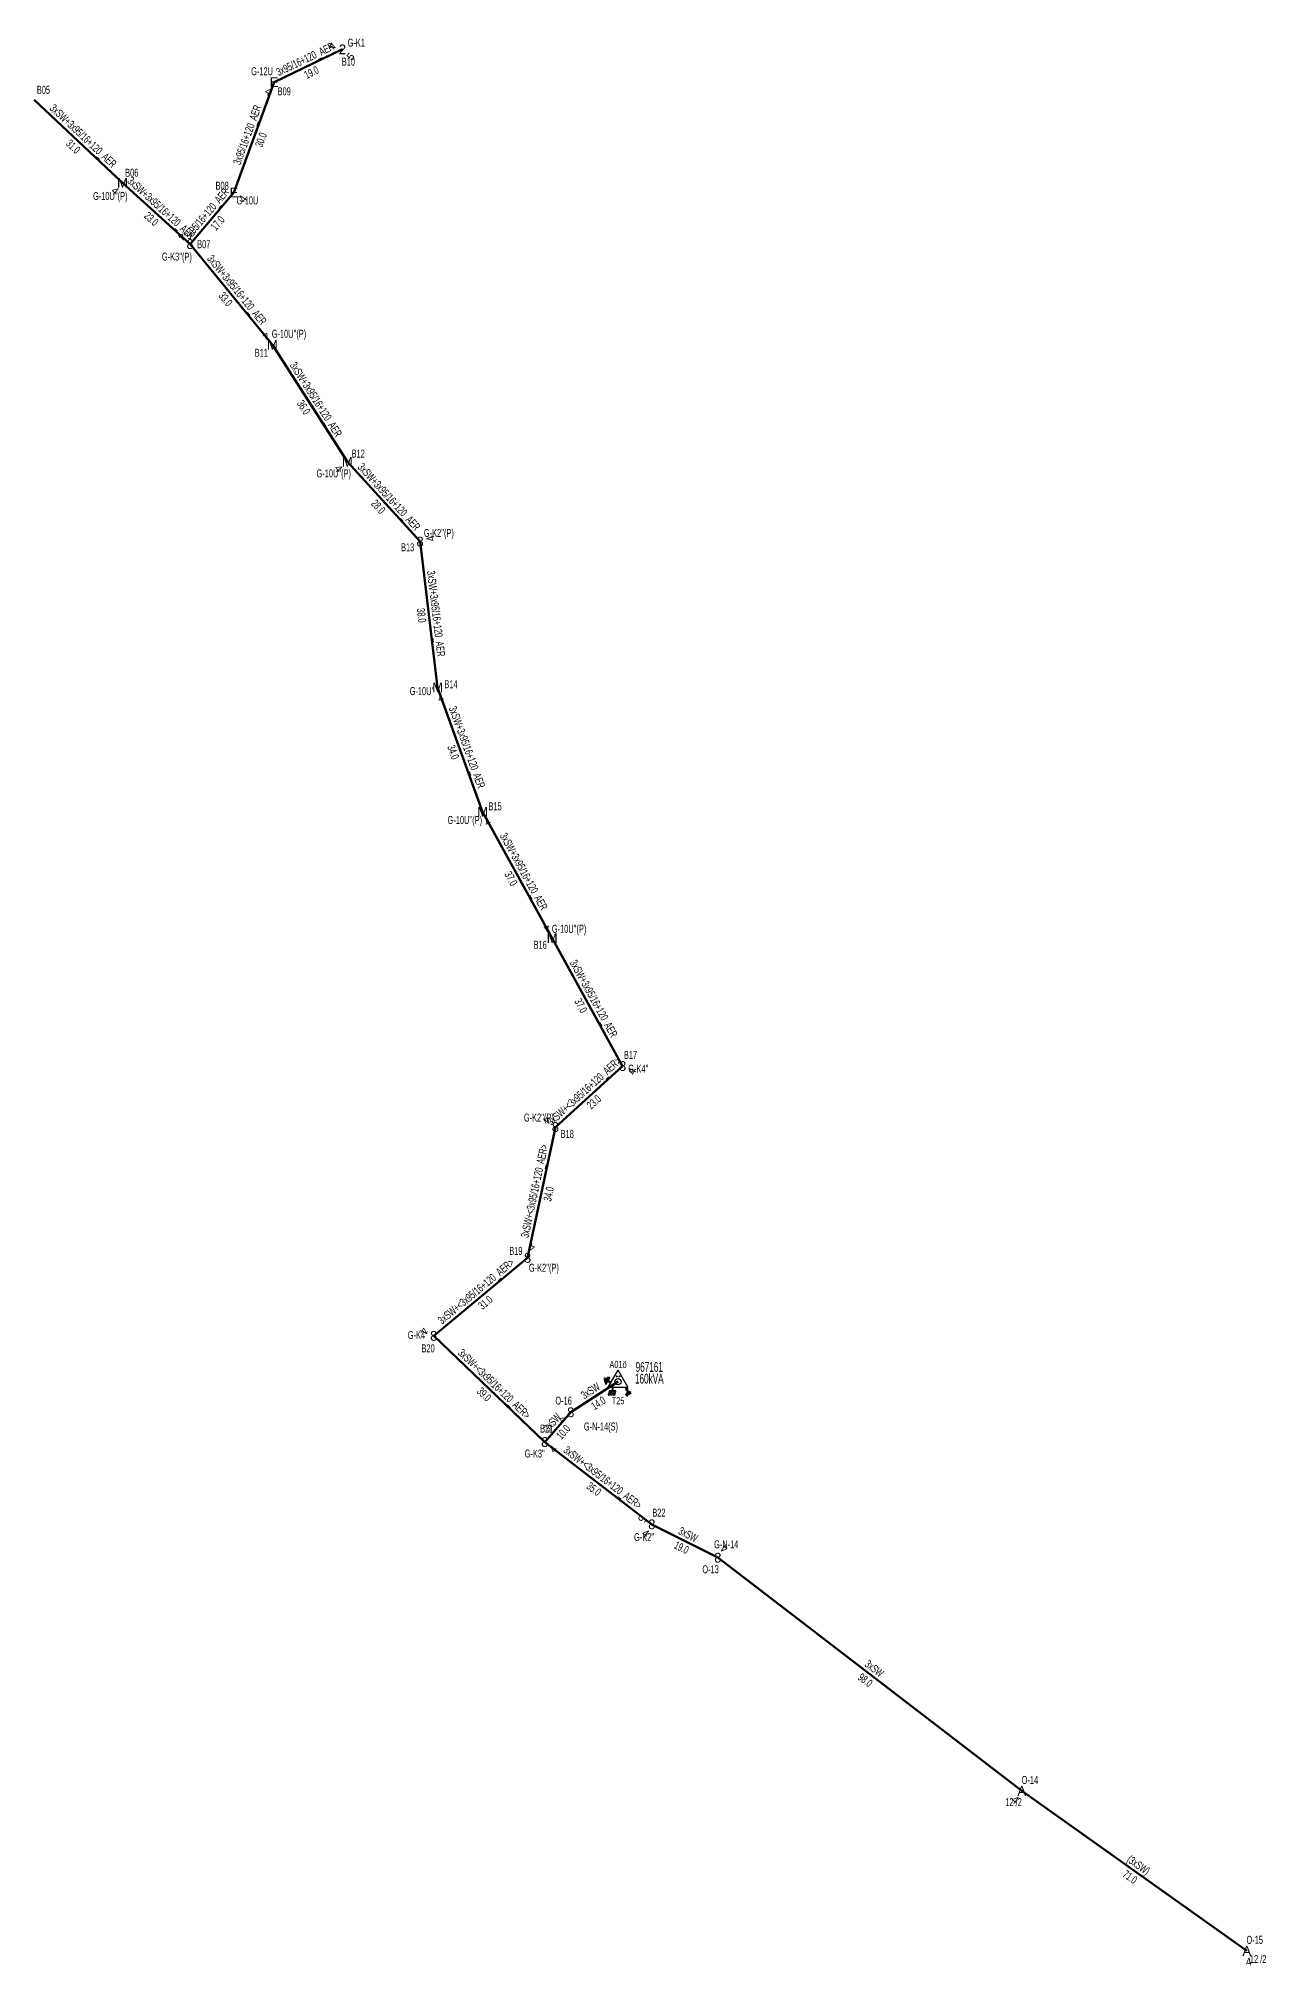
# Model space of a CAD drawing. Header units: millimetres. Extents: x 533048 to 542367, y 4141668 to 4149433.
# Drawn here: x 539183.7 to 539497.8, y 4145077.2 to 4145570.9 of the extents above; entities that cross this region are included whole.
import ezdxf
from ezdxf.enums import TextEntityAlignment as Align

# ---------------------------------------------------------------- set-up
doc = ezdxf.new("R2010")
doc.units = ezdxf.units.MM
for name, color, linetype, lineweight in [('DIREK_AG_YENI', 108, 'Continuous', 25), ('DIREK_ENH_MEVCUT', 6, 'Continuous', 25), ('DIREK_ENH_YENI', 6, 'Continuous', 25), ('DIREK_OG_YENI', 10, 'Continuous', 25), ('HAT_AG_HAVAI_YENI', 3, 'Continuous', 50), ('HAT_ENH_HAVAI_MEVCUT', 6, 'Continuous', 70), ('HAT_OG_HAVAI_YENI', 1, 'Continuous', 70), ('TRAFO_MEVCUT', 5, 'Continuous', 30), ('TRAFO_TADILAT_BYSK', 5, 'Continuous', 30)]:
    doc.layers.add(name, color=color, linetype=linetype, lineweight=lineweight)
doc.styles.add('Direk', font='B_CAD')
doc.styles.get("Standard").update_dxf_attribs({"font": 'Arial'})

# ---------------------------------------------------------------- blocks, each defined once
blk = doc.blocks.new('MEV_DIREK_OZEL')
h = blk.add_hatch(color=32)
h.paths.add_polyline_path([(-2.12, 1), (-2.34, 1.12), (-3.29, -0.52), (-3.08, -0.65), (-2.65, 0.09), (-1.88, -0.36), (-1.78, -0.19), (-2.55, 0.26)])
h.paths.add_polyline_path([(-3.44, -0.15), (-3.31, -0.22), (-2.59, 1.01), (-2.72, 1.09)])
h.paths.add_polyline_path([(-3.52, 0.32), (-3.39, 0.24), (-3.03, 0.85), (-3.16, 0.92)])
h.paths.add_polyline_path([(-3.56, 0.84), (-3.64, 0.71), (-3.51, 0.63), (-3.43, 0.76)])
h.paths.add_polyline_path([(-1.49, -2.34), (-2.24, -2.34), (-2.5, -3.47), (-2.4, -3.47), (-2.19, -2.54), (-1.89, -2.54), (-2.1, -3.47), (-2, -3.47), (-1.79, -2.54), (-1.49, -2.54), (-1.7, -3.48), (-1.6, -3.48), (-1.39, -2.54), (-1.09, -2.54), (-1.3, -3.48), (-1.2, -3.48), (-0.99, -2.54), (-0.69, -2.55), (-0.9, -3.48), (-0.8, -3.48), (-0.54, -2.35), (-1.29, -2.34), (-1.29, -1.44), (-1.49, -1.44)])
at = {"layer": 'TRAFO_MEVCUT'}
for points in [[(2.4, -1.57), (2.17, -1.92), (2.12, -1.44), (1.99, -1.44), (2.06, -2.32), (2.29, -1.96), (2.35, -2.67), (2.14, -2.67), (2.44, -2.87), (2.45, -2.86), (2.69, -2.49), (2.49, -2.63)], [(2.4, -1.57), (2.17, -1.92), (2.12, -1.44), (1.99, -1.44), (2.06, -2.32), (2.29, -1.96), (2.35, -2.67), (2.14, -2.67), (2.44, -2.87), (2.02, -3.19), (2.24, -3.79), (2.3, -3.74), (2.13, -3.26), (2.3, -3.13), (2.48, -3.6), (2.54, -3.56), (2.36, -3.08), (2.54, -2.94), (2.72, -3.42), (2.78, -3.38), (2.6, -2.9), (2.78, -2.76), (2.95, -3.24), (3.01, -3.2), (2.84, -2.72), (3.01, -2.58), (3.19, -3.06), (3.25, -3.01), (3.03, -2.42), (2.45, -2.86), (2.69, -2.49), (2.49, -2.63)], [(3.01, -2.58), (3.19, -3.06), (3.25, -3.01), (3.03, -2.42), (2.45, -2.86), (2.69, -2.49), (2.49, -2.63), (2.4, -1.57), (2.17, -1.92), (2.12, -1.44), (1.99, -1.44), (2.06, -2.32), (2.29, -1.96), (2.35, -2.67), (2.14, -2.67), (2.44, -2.87), (2.02, -3.19), (2.24, -3.79), (2.3, -3.74), (2.13, -3.26), (2.3, -3.13), (2.48, -3.6), (2.54, -3.56), (2.36, -3.08), (2.54, -2.94), (2.72, -3.42), (2.78, -3.38), (2.6, -2.9), (2.78, -2.76), (2.95, -3.24), (3.01, -3.2), (2.84, -2.72)]]:
    blk.add_hatch(color=32, dxfattribs=at).paths.add_polyline_path(points)
at = {"layer": 'TRAFO_MEVCUT', "linetype": 'Continuous'}
for p, q in [((-2.5, -1.44), (0, 2.89)), ((2.5, -1.44), (0, 2.89)), ((-2.5, -1.44), (2.5, -1.44))]:
    blk.add_line(p, q, dxfattribs=at)
at = {"layer": 'TRAFO_MEVCUT', "color": 32, "flags": 128}
blk.add_lwpolyline([(1.99, -1.44), (2.12, -1.44), (2.17, -1.92), (2.4, -1.57), (2.49, -2.63), (2.69, -2.49), (2.45, -2.86), (3.03, -2.42), (3.25, -3.01), (3.19, -3.06), (3.01, -2.58), (2.84, -2.72), (3.01, -3.2), (2.95, -3.24), (2.78, -2.76), (2.6, -2.9), (2.78, -3.38), (2.72, -3.42), (2.54, -2.94), (2.36, -3.08), (2.54, -3.56), (2.48, -3.6), (2.3, -3.13), (2.13, -3.26), (2.3, -3.74), (2.24, -3.79), (2.02, -3.19), (2.44, -2.87), (2.14, -2.67), (2.35, -2.67), (2.29, -1.96), (2.06, -2.32), (1.99, -1.44)], dxfattribs=at)
at = {"layer": 'TRAFO_MEVCUT', "linetype": 'Continuous'}
for centre, radius in [((0, 0), 0.804), ((-0.34, 1.34), 0.12), ((0.34, 1.34), 0.12)]:
    blk.add_circle(centre, radius, dxfattribs=at)
at = {"layer": 'TRAFO_TADILAT_BYSK', "color": 32, "flags": 128}
for points in [[(-3.51, 0.63), (-3.43, 0.76), (-3.56, 0.84), (-3.64, 0.71), (-3.51, 0.63)], [(-3.39, 0.24), (-3.03, 0.85), (-3.16, 0.92), (-3.52, 0.32), (-3.39, 0.24)], [(-3.31, -0.22), (-2.59, 1.01), (-2.72, 1.09), (-3.44, -0.15), (-3.31, -0.22)], [(-1.78, -0.19), (-2.55, 0.26), (-2.12, 1), (-2.34, 1.12), (-3.29, -0.52), (-3.08, -0.65), (-2.65, 0.09), (-1.88, -0.36), (-1.78, -0.19)], [(-1.29, -1.44), (-1.49, -1.44), (-1.49, -2.34), (-2.24, -2.34), (-2.5, -3.47), (-2.4, -3.47), (-2.19, -2.54), (-1.89, -2.54), (-2.1, -3.47), (-2, -3.47), (-1.79, -2.54), (-1.49, -2.54), (-1.7, -3.48), (-1.6, -3.48), (-1.39, -2.54), (-1.09, -2.54), (-1.3, -3.48), (-1.2, -3.48), (-0.99, -2.54), (-0.69, -2.55), (-0.9, -3.48), (-0.8, -3.48), (-0.54, -2.35), (-1.29, -2.34), (-1.29, -1.44)]]:
    blk.add_lwpolyline(points, dxfattribs=at)

msp = doc.modelspace()

# ---------------------------------------------------------------- linework, layer by layer
at = {"layer": 'HAT_AG_HAVAI_YENI'}
for p, q in [((539244.092, 4145559.684), (539261.6, 4145568.094)), ((539233.805, 4145531.393), (539244.092, 4145559.684)), ((539233.805, 4145531.393), (539222.577, 4145518.186))]:
    msp.add_line(p, q, dxfattribs=at)
at = {"layer": 'HAT_ENH_HAVAI_MEVCUT'}
msp.add_line((539435.639178, 4145121.903466), (539493.290404, 4145080.916794), dxfattribs=at)
at = {"layer": 'HAT_OG_HAVAI_YENI'}
for p, q in [((539182.586, 4145555.188), (539205.256, 4145533.91)), ((539205.256, 4145533.91), (539222.577, 4145518.186)), ((539243.649, 4145492.391), (539222.577, 4145518.186)), ((539243.649, 4145492.391), (539262.854, 4145462.388)), ((539262.854, 4145462.388), (539281.482, 4145441.976)), ((539281.482, 4145441.976), (539285.994, 4145404.627)), ((539285.994, 4145404.627), (539297.518, 4145372.722)), ((539297.518, 4145372.722), (539315.329, 4145340.386)), ((539315.329, 4145340.386), (539333.371, 4145307.609)), ((539333.371, 4145307.609), (539316.163, 4145291.982)), ((539316.163, 4145291.982), (539309.031, 4145258.466)), ((539309.031, 4145258.466), (539284.998, 4145238.486)), ((539284.998, 4145238.486), (539313.423, 4145211.2762)), ((539320.088, 4145218.92), (539332.209, 4145226.779)), ((539313.423, 4145211.2762), (539320.088, 4145218.92)), ((539313.423, 4145211.2762), (539340.858, 4145190.208)), ((539340.858, 4145190.208), (539357.777, 4145181.679)), ((539435.639178, 4145121.903466), (539357.777, 4145181.679))]:
    msp.add_line(p, q, dxfattribs=at)

# ---------------------------------------------------------------- block references
at = {"layer": 'TRAFO_MEVCUT'}
msp.add_blockref('MEV_DIREK_OZEL', (539332.209, 4145226.779), dxfattribs=at)

# ---------------------------------------------------------------- texts
at = {"layer": 'DIREK_AG_YENI', "color": 32, "style": 'Direk'}
for s, rotation, p in [('4', 250.657389, (539258.958046, 4145569.021405)), ('5', 48.157389, (539263.685944, 4145566.226157)), ('4', 328.927872, (539242.646873, 4145557.285749)), ('4', 414.727235, (539236.090954, 4145529.776085))]:
    msp.add_text(s, height=2, rotation=rotation, dxfattribs=at).set_placement(p, align=Align.MIDDLE_CENTER)
at = {"layer": 'DIREK_AG_YENI', "style": 'Direk'}
for s, p in [('2', (539261.6, 4145568.094)), ('E', (539244.092, 4145559.684)), ('E', (539233.805, 4145531.393))]:
    msp.add_text(s, height=2.5, dxfattribs=at).set_placement(p, align=Align.MIDDLE_CENTER)
at = {"layer": 'DIREK_AG_YENI', "width": 0.53}
for s, p in [('G-K1', (539265.146043, 4145569.797348)), ('G-12U', (539241.003031, 4145562.481204)), ('B10', (539263.115461, 4145564.939102)), ('B09', (539246.686363, 4145557.334685)), ('B08', (539230.779296, 4145533.152294)), ('G-10U', (539237.24618, 4145529.392128))]:
    msp.add_text(s, height=2.05, dxfattribs=at).set_placement(p, align=Align.MIDDLE_CENTER)
at = {"layer": 'DIREK_ENH_MEVCUT', "width": 0.53}
for s, p in [('O-14', (539437.719201, 4145124.718338)), ('12 /2', (539433.529087, 4145119.047905)), ('O-15', (539495.318416, 4145083.769365)), ('12 /2', (539496.199524, 4145078.848578))]:
    msp.add_text(s, height=2.05, dxfattribs=at).set_placement(p, align=Align.MIDDLE_CENTER)
at = {"layer": 'DIREK_ENH_MEVCUT', "color": 32, "style": 'Direk'}
for rotation, p in [(323.012003, (539433.954564, 4145119.666933)), (369.589386, (539493.756845, 4145078.155918))]:
    msp.add_text('4', height=2, rotation=rotation, dxfattribs=at).set_placement(p, align=Align.MIDDLE_CENTER)
at = {"layer": 'DIREK_ENH_MEVCUT', "style": 'Direk'}
for p in [(539435.639178, 4145121.903466), (539493.290404, 4145080.916794)]:
    msp.add_text('A', height=2.5, dxfattribs=at).set_placement(p, align=Align.MIDDLE_CENTER)
at = {"layer": 'DIREK_ENH_YENI', "width": 0.53}
for s, p in [('O-16', (539318.260339, 4145221.904905)), ('G-N-14(S)', (539327.824136, 4145215.277169)), ('G-N-14', (539359.925205, 4145185.099101)), ('O-13', (539355.915376, 4145178.715158))]:
    msp.add_text(s, height=2.05, dxfattribs=at).set_placement(p, align=Align.MIDDLE_CENTER)
at = {"layer": 'DIREK_ENH_YENI', "color": 32, "style": 'Direk'}
for rotation, p in [(310.196221, (539317.949252, 4145217.11286)), (505.1764, (539359.375945, 4145183.977559))]:
    msp.add_text('4', height=2, rotation=rotation, dxfattribs=at).set_placement(p, align=Align.MIDDLE_CENTER)
at = {"layer": 'DIREK_ENH_YENI', "style": 'Direk'}
for p in [(539320.088, 4145218.92), (539357.777, 4145181.679)]:
    msp.add_text('8', height=2.5, dxfattribs=at).set_placement(p, align=Align.MIDDLE_CENTER)
at = {"layer": 'DIREK_OG_YENI', "width": 0.53}
for s, p in [('B05', (539185.007094, 4145557.715509)), ('B06', (539207.629969, 4145536.481823)), ("G-10U''(P)", (539202.122223, 4145530.515045)), ('B07', (539226.076832, 4145518.151679)), ("G-K3''(P)", (539219.193078, 4145514.974057)), ("G-10U''(P)", (539247.902892, 4145495.229754)), ('B11', (539240.815074, 4145490.337012)), ('B12', (539265.630613, 4145464.518826)), ("G-10U''(P)", (539259.375192, 4145459.459515)), ("G-K2''(P)", (539286.306564, 4145444.18857)), ('B13', (539278.300601, 4145440.516994)), ('B14', (539289.399084, 4145405.43657)), ("G-10U''", (539281.991025, 4145403.67528)), ("G-10U''(P)", (539292.958705, 4145370.65832)), ('B15', (539300.706578, 4145374.165251)), ("G-10U''(P)", (539319.662248, 4145342.77201)), ('B16', (539312.263058, 4145338.697805)), ('B17', (539335.394315, 4145310.464905)), ("G-K4''", (539337.394663, 4145306.938333)), ("G-K2''(P)", (539311.920341, 4145294.420143)), ('B18', (539319.1976, 4145290.238096)), ('B19', (539306.035239, 4145260.27581)), ("G-K2''(P)", (539313.204094, 4145255.944935)), ("G-K4''", (539280.918327, 4145238.717269)), ('B20', (539283.533461, 4145235.307144)), ('B21', (539313.916996, 4145214.741163)), ("G-K3''", (539310.871057, 4145208.346065)), ('B22', (539342.677165, 4145193.19809)), ("G-K2''", (539338.880211, 4145186.957187))]:
    msp.add_text(s, height=2.05, dxfattribs=at).set_placement(p, align=Align.MIDDLE_CENTER)
at = {"layer": 'DIREK_OG_YENI', "style": 'Direk'}
for s, p in [('M', (539205.256, 4145533.91)), ('8', (539222.577, 4145518.186)), ('M', (539243.649, 4145492.391)), ('M', (539262.854, 4145462.388)), ('8', (539281.482, 4145441.976)), ('M', (539285.994, 4145404.627)), ('M', (539297.518, 4145372.722)), ('M', (539315.329, 4145340.386)), ('8', (539333.371, 4145307.609)), ('8', (539316.163, 4145291.982)), ('8', (539309.031, 4145258.466)), ('8', (539284.998, 4145238.486)), ('8', (539313.423, 4145211.2762)), ('8', (539340.858, 4145190.208))]:
    msp.add_text(s, height=2.5, dxfattribs=at).set_placement(p, align=Align.MIDDLE_CENTER)
at = {"layer": 'DIREK_OG_YENI', "color": 32, "style": 'Direk'}
for s, rotation, p in [('4', 317.05252, (539203.348282, 4145531.86046)), ('4', 228.698572, (539220.473507, 4145520.034057)), ('4', 216.480942, (539241.984245, 4145494.642353)), ('4', 306.357163, (539260.599056, 4145460.728113)), ('4', 465.762375, (539284.17671, 4145442.736615)), ('4', 376.616768, (539286.794713, 4145401.943931)), ('4', 386.599715, (539298.771713, 4145370.218362)), ('4', 208.842432, (539313.978273, 4145342.838659)), ('4', 421.390124, (539335.829121, 4145306.268239)), ('4', 231.179259, (539313.981489, 4145293.737281)), ('4', 518.424913, (539310.060617, 4145261.069822)), ('4', 243.24708, (539282.497723, 4145239.746403)), ('4', 410.712308, (539315.590134, 4145209.503199)), ('5', 240.96536, (539338.409886, 4145191.566947)), ('4', 325.580978, (539339.275325, 4145187.898208))]:
    msp.add_text(s, height=2, rotation=rotation, dxfattribs=at).set_placement(p, align=Align.MIDDLE_CENTER)
at = {"layer": 'HAT_AG_HAVAI_YENI', "lineweight": 30, "width": 0.53}
for rotation, p in [(25.657388, (539252.47796, 4145564.655189, 269630.8)), (70.018032, (539238.14967, 4145545.828966, 269622.046)), (409.630301, (539227.543401, 4145525.34006, 269611.2885))]:
    msp.add_text('3x95/16+120_AER', height=2.05, rotation=rotation, dxfattribs=at).set_placement(p, align=Align.CENTER)
for s, rotation, p in [('19.0', 25.657388, (539253.21404, 4145563.122811, 269630.8)), ('30.0', 70.018032, (539239.74733, 4145545.248034, 269622.046)), ('17.0', 409.630301, (539228.838599, 4145524.23894, 269611.2885))]:
    msp.add_text(s, height=2.05, rotation=rotation, dxfattribs=at).set_placement(p, align=Align.TOP_CENTER)
at = {"layer": 'HAT_ENH_HAVAI_MEVCUT', "lineweight": 30, "width": 0.53}
msp.add_text('(3xSW)', height=2.05, rotation=324.589384, dxfattribs=at).set_placement((539464.957308, 4145102.102897, 269746.645202), align=Align.CENTER)
msp.add_text('71.0', height=2.05, rotation=324.589384, dxfattribs=at).set_placement((539463.972273, 4145100.717362, 269746.645202), align=Align.TOP_CENTER)
at = {"layer": 'HAT_OG_HAVAI_YENI', "lineweight": 30, "width": 0.53}
for s, rotation, p in [('3xSW+3x95/16+120_AER', 316.814898, (539194.502458, 4145545.168734, 269602.628)), ('3xSW+3x95/16+120_AER', 317.76684, (539214.487827, 4145526.677353, 269611.2885)), ('3xSW+3x95/16+120_AER', 309.246002, (539233.771514, 4145505.8262, 269611.2885)), ('3xSW+3x95/16+120_AER', 302.6221, (539253.96745, 4145477.847559, 269631.426799)), ('3xSW+3x95/16+120_AER', 312.384538, (539272.795641, 4145452.754869, 269640.741)), ('3xSW+3x95/16+120_AER', 276.888319, (539284.581865, 4145423.403444, 269642.997)), ('3xSW+3x95/16+120_AER', 289.859583, (539292.555449, 4145388.963259, 269648.759)), ('3xSW+3x95/16+120_AER', 298.846423, (539307.168029, 4145356.964094, 269657.6645)), ('3xSW+3x95/16+120_AER', 298.830451, (539325.094643, 4145324.407386, 269666.6855)), ('3xSW+<3x95/16+120_AER>', 402.243346, (539324.195561, 4145300.424752, 269658.0815)), ('3xSW+<3x95/16+120_AER>', 437.986991, (539311.765615, 4145275.400914, 269654.5155)), ('3xSW+<3x95/16+120_AER>', 399.738675, (539296.471106, 4145249.129623, 269642.499)), ('3xSW+<3x95/16+120_AER>', 316.251281, (539299.798272, 4145225.495123, 269656.7115)), ('3xSW', 32.958522, (539325.686073, 4145223.562705, 269666.1045)), ('3xSW', 48.913248, (539316.114842, 4145215.656721, 269660.044)), ('3xSW+<3x95/16+120_AER>', 322.478207, (539327.658204, 4145201.416253, 269670.429)), ('3xSW', 333.24697, (539349.700124, 4145186.702512, 269678.8885)), ('3xSW', 322.486208, (539397.225698, 4145152.465459, 269678.8885))]:
    msp.add_text(s, height=2.05, rotation=rotation, dxfattribs=at).set_placement(p, align=Align.CENTER)
for s, rotation, p in [('31.0', 316.814898, (539193.33905, 4145543.929185, 269602.628)), ('23.0', 317.76684, (539213.345173, 4145525.418647, 269611.2885)), ('33.0', 309.246002, (539232.454972, 4145504.750693, 269611.2885)), ('36.0', 302.6221, (539252.535634, 4145476.931097, 269631.426799)), ('28.0', 312.384538, (539271.539957, 4145451.608894, 269640.741)), ('38.0', 276.888319, (539282.894135, 4145423.199556, 269642.997)), ('34.0', 289.859583, (539290.956551, 4145388.385741, 269648.759)), ('37.0', 298.846423, (539305.678971, 4145356.143906, 269657.6645)), ('37.0', 298.830451, (539323.605357, 4145323.587614, 269666.6855)), ('23.0', 402.243346, (539325.338439, 4145299.166248, 269658.0815)), ('34.0', 437.986991, (539313.428385, 4145275.047086, 269654.5155)), ('31.0', 399.738675, (539297.557894, 4145247.822377, 269642.499)), ('39.0', 316.251281, (539298.622728, 4145224.267077, 269656.7115)), ('14.0', 32.958522, (539326.610927, 4145222.136295, 269666.1045)), ('10.0', 48.913248, (539317.396158, 4145214.539479, 269660.044)), ('35.0', 322.478207, (539326.622796, 4145200.067947, 269670.429)), ('19.0', 333.24697, (539348.934876, 4145185.184488, 269678.8885)), ('98.0', 322.486208, (539396.190479, 4145151.117007, 269678.8885))]:
    msp.add_text(s, height=2.05, rotation=rotation, dxfattribs=at).set_placement(p, align=Align.TOP_CENTER)
at = {"layer": 'TRAFO_MEVCUT', "width": 0.6}
for s, height, p in [('A01ö', 1.8, (539332.209, 4145230.279)), ('160kVA', 2.5, (539340.209, 4145226.279)), ('967161', 2.5, (539340.209, 4145229.279))]:
    msp.add_text(s, height=height, dxfattribs=at).set_placement(p, align=Align.CENTER)
msp.add_text('T25', height=1.8, dxfattribs=at).set_placement((539332.209, 4145222.779), align=Align.TOP_CENTER)

doc.saveas('drawing.dxf')
